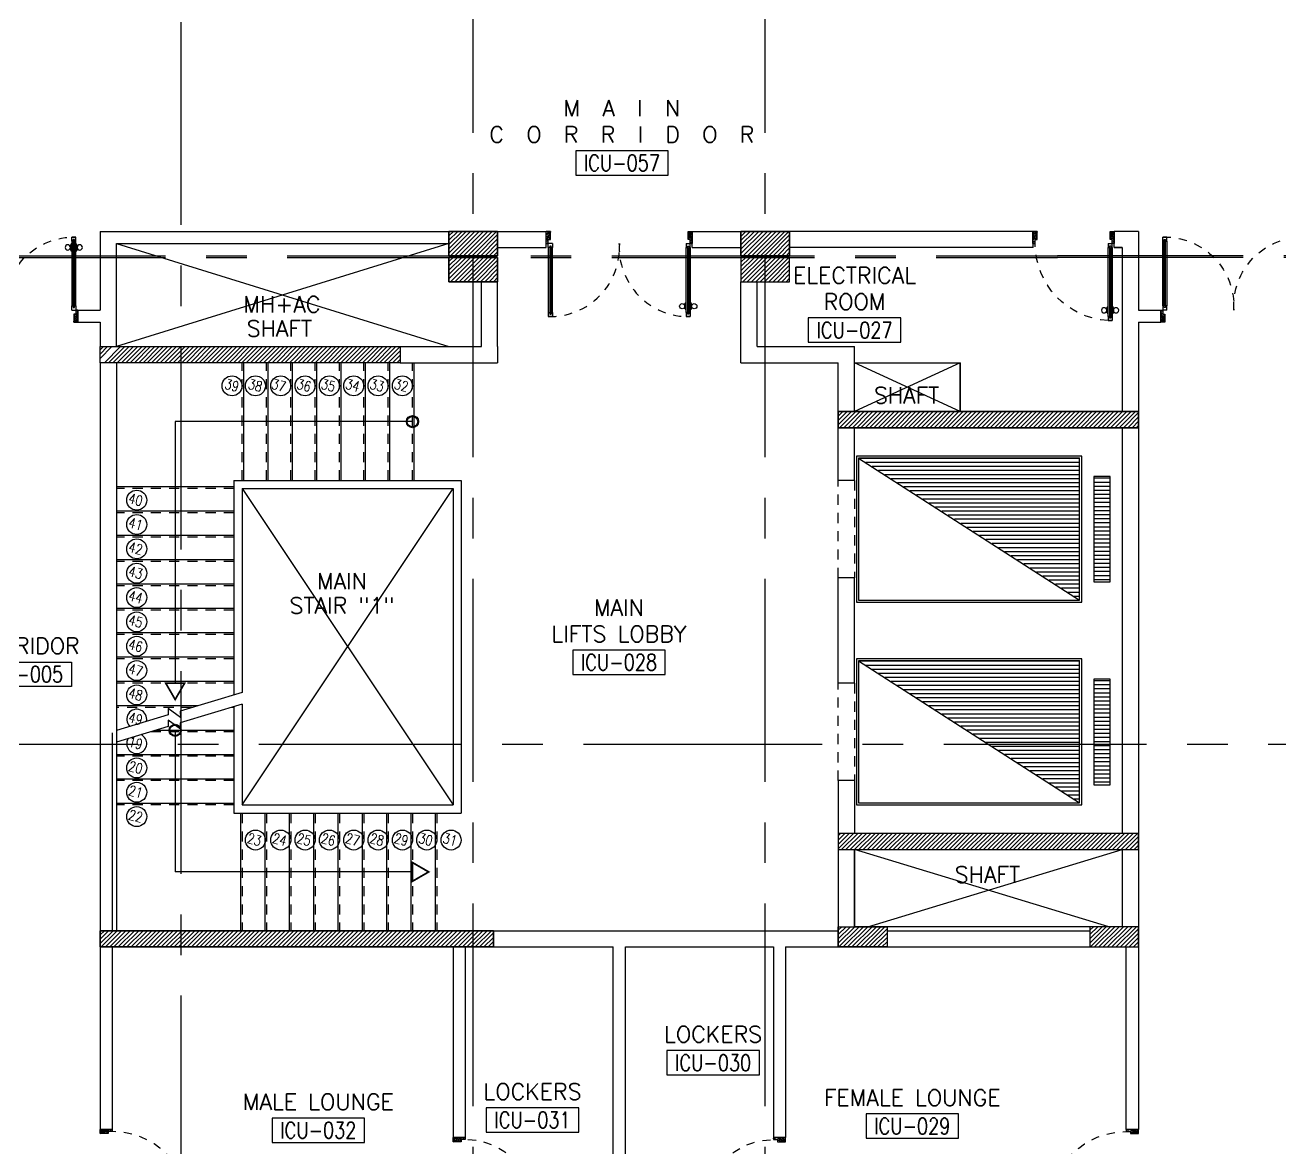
# Model space of a CAD drawing. Extents: x 276011.4 to 276105.3, y 57291.9 to 57371.4.
# Drawn here: x 276029.25 to 276044.72, y 57315.39 to 57329.23 of the extents above; entities that cross this region are included whole.
import ezdxf
from ezdxf.enums import TextEntityAlignment as Align

# ---------------------------------------------------------------- set-up
doc = ezdxf.new("R2010")
doc.units = 0
doc.header["$MEASUREMENT"] = 0
for name, pattern in [('CENTERX2', [4, 2.5, -0.5, 0.5, -0.5]), ('HIDDEN', [0.375, 0.25, -0.125]), ('HIDDEN2', [0.1875, 0.125, -0.0625])]:
    doc.linetypes.add(name, pattern=pattern)
doc.layers.get('0').update_dxf_attribs({"color": 11, "linetype": 'CONTINUOUS'})
for name, color, linetype in [('A_COUNTER', 11, 'CONTINUOUS'), ('AXES', 11, 'CENTERX2'), ('COL', 11, 'CONTINUOUS'), ('DOOR', 11, 'CONTINUOUS'), ('HAT', 11, 'CONTINUOUS'), ('HIDDEN', 11, 'HIDDEN2'), ('LIFTS', 11, 'CONTINUOUS'), ('RM-BOX', 11, 'CONTINUOUS'), ('RM-NAME', 11, 'CONTINUOUS'), ('RM-NO', 11, 'CONTINUOUS'), ('SHAFT', 11, 'CONTINUOUS'), ('STR', 11, 'CONTINUOUS'), ('WALL', 11, 'CONTINUOUS')]:
    doc.layers.add(name, color=color, linetype=linetype)
doc.styles.add('ROMANS', font='ROMANS.shx', dxfattribs={"width": 0.6})

# ---------------------------------------------------------------- blocks, each defined once
blk = doc.blocks.new('RM1')
at = {"layer": 'RM-BOX'}
blk.add_lwpolyline([(570, -200), (-570, -200), (-570, -500), (570, -500)], close=True, dxfattribs=at)
at = {"layer": 'RM-NAME', "style": 'ROMANS'}
for tag, p in [('ROOMNAME1', (0, 324)), ('ROOMNAME2', (0, 0))]:
    blk.add_attdef(tag, text='', height=200, dxfattribs=at).set_placement(p, align=Align.MIDDLE)
at = {"layer": 'RM-NO', "style": 'ROMANS', "width": 0.8}
blk.add_attdef('ROOMNO', text='', height=200, dxfattribs=at).set_placement((0, -350), align=Align.MIDDLE)
blk = doc.blocks.new('*X27')
at = {"color": 0}
for p, q in [((503899, 131750), (506612, 131750)), ((503977, 131700), (506612, 131700)), ((504055, 131650), (506612, 131650)), ((504132, 131600), (506612, 131600)), ((504210, 131550), (506612, 131550)), ((504288, 131500), (506612, 131500)), ((504366, 131450), (506612, 131450)), ((504444, 131400), (506612, 131400)), ((504522, 131350), (506612, 131350)), ((504600, 131300), (506612, 131300)), ((504677, 131250), (506612, 131250)), ((504755, 131200), (506612, 131200)), ((504833, 131150), (506612, 131150)), ((504911, 131100), (506612, 131100)), ((504989, 131050), (506612, 131050)), ((505067, 131000), (506612, 131000)), ((505145, 130950), (506612, 130950)), ((505222, 130900), (506612, 130900)), ((505300, 130850), (506612, 130850)), ((505378, 130800), (506612, 130800)), ((505456, 130750), (506612, 130750)), ((505534, 130700), (506612, 130700)), ((505612, 130650), (506612, 130650)), ((505690, 130600), (506612, 130600)), ((505767, 130550), (506612, 130550)), ((505845, 130500), (506612, 130500)), ((505923, 130450), (506612, 130450)), ((506001, 130400), (506612, 130400)), ((506079, 130350), (506612, 130350)), ((506157, 130300), (506612, 130300)), ((506235, 130250), (506612, 130250)), ((506312, 130200), (506612, 130200)), ((506390, 130150), (506612, 130150)), ((506468, 130100), (506612, 130100)), ((506546, 130050), (506612, 130050))]:
    blk.add_line(p, q, dxfattribs=at)
blk = doc.blocks.new('*X26')
at = {"color": 0}
for p, q in [((140176, 227700), (140376, 227700)), ((140176, 227650), (140376, 227650)), ((140176, 227600), (140376, 227600)), ((140176, 227550), (140376, 227550)), ((140176, 227500), (140376, 227500)), ((140176, 227450), (140376, 227450)), ((140176, 227400), (140376, 227400)), ((140176, 227350), (140376, 227350)), ((140176, 227300), (140376, 227300)), ((140176, 227250), (140376, 227250)), ((140176, 227200), (140376, 227200)), ((140176, 227150), (140376, 227150)), ((140176, 227100), (140376, 227100)), ((140176, 227050), (140376, 227050)), ((140176, 227000), (140376, 227000)), ((140176, 226950), (140376, 226950)), ((140176, 226900), (140376, 226900)), ((140176, 226850), (140376, 226850)), ((140176, 226800), (140376, 226800)), ((140176, 226750), (140376, 226750)), ((140176, 226700), (140376, 226700)), ((140176, 226650), (140376, 226650)), ((140176, 226600), (140376, 226600)), ((140176, 226550), (140376, 226550)), ((140176, 226500), (140376, 226500)), ((140176, 226450), (140376, 226450))]:
    blk.add_line(p, q, dxfattribs=at)
blk = doc.blocks.new('*X29')
at = {"color": 0}
for p, q in [((197839, 138813), (198025, 139000)), ((197839, 138866), (197972, 139000)), ((197839, 138919), (197919, 139000)), ((197839, 138972), (197866, 139000)), ((197879, 138800), (198079, 139000)), ((197932, 138800), (198132, 139000)), ((197985, 138800), (198185, 139000)), ((198038, 138800), (198238, 139000)), ((198091, 138800), (198291, 139000)), ((198144, 138800), (198344, 139000)), ((198197, 138800), (198397, 139000)), ((198250, 138800), (198450, 139000)), ((198303, 138800), (198503, 139000)), ((198356, 138800), (198556, 139000)), ((198409, 138800), (198609, 139000)), ((198462, 138800), (198662, 139000)), ((198515, 138800), (198715, 139000)), ((198568, 138800), (198768, 139000)), ((198621, 138800), (198821, 139000)), ((198674, 138800), (198874, 139000)), ((198727, 138800), (198927, 139000)), ((198780, 138800), (198980, 139000)), ((198833, 138800), (199033, 139000)), ((198886, 138800), (199086, 139000)), ((198939, 138800), (199139, 139000)), ((198992, 138800), (199192, 139000)), ((199045, 138800), (199245, 139000)), ((199098, 138800), (199298, 139000)), ((199151, 138800), (199351, 139000)), ((199204, 138800), (199404, 139000)), ((199257, 138800), (199457, 139000)), ((199310, 138800), (199510, 139000)), ((199363, 138800), (199563, 139000)), ((199416, 138800), (199616, 139000)), ((199469, 138800), (199669, 139000)), ((199523, 138800), (199723, 139000)), ((199576, 138800), (199776, 139000)), ((199629, 138800), (199829, 139000)), ((199682, 138800), (199882, 139000)), ((199735, 138800), (199935, 139000)), ((199788, 138800), (199988, 139000)), ((199841, 138800), (200041, 139000)), ((199894, 138800), (200094, 139000)), ((199947, 138800), (200147, 139000)), ((200000, 138800), (200200, 139000)), ((200053, 138800), (200253, 139000)), ((200106, 138800), (200306, 139000)), ((200159, 138800), (200359, 139000)), ((200212, 138800), (200412, 139000)), ((200265, 138800), (200465, 139000)), ((200318, 138800), (200518, 139000)), ((200371, 138800), (200571, 139000)), ((200424, 138800), (200624, 139000)), ((200477, 138800), (200677, 139000)), ((200530, 138800), (200730, 139000)), ((200583, 138800), (200783, 139000)), ((200636, 138800), (200836, 139000)), ((200689, 138800), (200889, 139000)), ((200742, 138800), (200942, 139000)), ((200795, 138800), (200995, 139000)), ((200848, 138800), (201048, 139000)), ((200901, 138800), (201101, 139000)), ((200954, 138800), (201154, 139000)), ((201007, 138800), (201207, 139000)), ((201060, 138800), (201260, 139000)), ((201114, 138800), (201314, 139000)), ((201167, 138800), (201367, 139000)), ((201220, 138800), (201420, 139000)), ((201273, 138800), (201473, 139000)), ((201326, 138800), (201526, 139000)), ((201379, 138800), (201539, 138960)), ((201432, 138800), (201539, 138907)), ((201485, 138800), (201539, 138854))]:
    blk.add_line(p, q, dxfattribs=at)
blk = doc.blocks.new('*X28')
at = {"color": 0}
for p, q in [((197839, 143639), (197999, 143800)), ((197839, 143692), (197946, 143800)), ((197839, 143745), (197893, 143800)), ((197853, 143600), (198053, 143800)), ((197906, 143600), (198106, 143800)), ((197959, 143600), (198159, 143800)), ((198012, 143600), (198212, 143800)), ((198065, 143600), (198265, 143800)), ((198118, 143600), (198318, 143800)), ((198171, 143600), (198371, 143800)), ((198224, 143600), (198424, 143800)), ((198277, 143600), (198477, 143800)), ((198330, 143600), (198530, 143800)), ((198383, 143600), (198583, 143800)), ((198436, 143600), (198636, 143800)), ((198489, 143600), (198689, 143800)), ((198542, 143600), (198742, 143800)), ((198595, 143600), (198795, 143800)), ((198648, 143600), (198848, 143800)), ((198701, 143600), (198901, 143800)), ((198754, 143600), (198954, 143800)), ((198807, 143600), (199007, 143800)), ((198860, 143600), (199060, 143800)), ((198913, 143600), (199113, 143800)), ((198966, 143600), (199166, 143800)), ((199019, 143600), (199219, 143800)), ((199072, 143600), (199272, 143800)), ((199125, 143600), (199325, 143800)), ((199178, 143600), (199378, 143800)), ((199231, 143600), (199431, 143800)), ((199284, 143600), (199484, 143800)), ((199337, 143600), (199537, 143800)), ((199390, 143600), (199590, 143800)), ((199443, 143600), (199643, 143800)), ((199497, 143600), (199697, 143800)), ((199550, 143600), (199750, 143800)), ((199603, 143600), (199803, 143800)), ((199656, 143600), (199856, 143800)), ((199709, 143600), (199909, 143800)), ((199762, 143600), (199962, 143800)), ((199815, 143600), (200015, 143800)), ((199868, 143600), (200068, 143800)), ((199921, 143600), (200121, 143800)), ((199974, 143600), (200174, 143800)), ((200027, 143600), (200227, 143800)), ((200080, 143600), (200280, 143800)), ((200133, 143600), (200333, 143800)), ((200186, 143600), (200386, 143800)), ((200239, 143600), (200439, 143800)), ((200292, 143600), (200492, 143800)), ((200345, 143600), (200545, 143800)), ((200398, 143600), (200598, 143800)), ((200451, 143600), (200651, 143800)), ((200504, 143600), (200704, 143800)), ((200557, 143600), (200757, 143800)), ((200610, 143600), (200810, 143800)), ((200663, 143600), (200863, 143800)), ((200716, 143600), (200916, 143800)), ((200769, 143600), (200969, 143800)), ((200822, 143600), (201022, 143800)), ((200875, 143600), (201075, 143800)), ((200928, 143600), (201128, 143800)), ((200981, 143600), (201181, 143800)), ((201034, 143600), (201234, 143800)), ((201088, 143600), (201288, 143800)), ((201141, 143600), (201341, 143800)), ((201194, 143600), (201394, 143800)), ((201247, 143600), (201447, 143800)), ((201300, 143600), (201500, 143800)), ((201353, 143600), (201539, 143786)), ((201406, 143600), (201539, 143733)), ((201459, 143600), (201539, 143680)), ((201512, 143600), (201539, 143627))]:
    blk.add_line(p, q, dxfattribs=at)
blk = doc.blocks.new('A$C272A55A0')
at = {"layer": 'DOOR', "color": 0, "linetype": 'ByBlock'}
for p, q in [((0, 900), (0, 1050)), ((50, 1050), (0, 1050)), ((25, 950), (50, 950)), ((25, 900), (25, 950)), ((50, 950), (50, 1050)), ((1750, 950), (1750, 1050)), ((1750, 1050), (1800, 1050)), ((1775, 950), (1750, 950)), ((1775, 900), (1775, 950)), ((1800, 1050), (1800, 900)), ((0, 900), (25, 900)), ((75, 900), (25, 900)), ((25, 850), (25, 900)), ((42, 850), (25, 850)), ((58, 870), (42, 870)), ((42, 870), (42, 850)), ((58, 850), (58, 870)), ((75, 850), (58, 850)), ((75, 900), (75, 850)), ((1725, 900), (1775, 900)), ((1725, 900), (1725, 850)), ((1725, 850), (1742, 850)), ((1742, 870), (1758, 870)), ((1742, 850), (1742, 870)), ((1758, 870), (1758, 850)), ((1758, 850), (1775, 850)), ((1800, 900), (1775, 900)), ((1775, 850), (1775, 900)), ((1718, 160), (1709, 160)), ((1709, 95), (1709, 160)), ((1725, 173), (1718, 173)), ((1718, 173), (1718, 83)), ((1718, 95), (1718, 160)), ((1775, 173), (1782, 173)), ((1782, 173), (1782, 83)), ((1782, 160), (1791, 160)), ((1782, 95), (1782, 160)), ((1791, 95), (1791, 160)), ((25, 50), (42, 50)), ((25, 50), (25, 0)), ((25, 0), (75, 0)), ((75, 0), (25, 0)), ((42, 50), (42, 30)), ((42, 30), (58, 30)), ((58, 50), (75, 50)), ((58, 50), (58, 30)), ((75, 50), (75, 0)), ((1718, 95), (1709, 95)), ((1725, 83), (1718, 83)), ((1742, 50), (1725, 50)), ((1725, 50), (1725, 0)), ((1775, 0), (1725, 0)), ((1725, 0), (1775, 0)), ((1742, 50), (1742, 30)), ((1758, 30), (1742, 30)), ((1775, 50), (1758, 50)), ((1758, 50), (1758, 30)), ((1775, 83), (1782, 83)), ((1775, 50), (1775, 0)), ((1782, 95), (1791, 95))]:
    blk.add_line(p, q, dxfattribs=at)
at = {"layer": 'DOOR', "color": 9, "linetype": 'ByBlock'}
for p, q in [((50, 1050), (0, 1010)), ((50, 1050), (0, 937)), ((50, 1050), (37, 950)), ((1750, 1050), (1800, 1010)), ((1750, 1050), (1800, 937)), ((1750, 1050), (1763, 950))]:
    blk.add_line(p, q, dxfattribs=at)
at = {"layer": 'DOOR', "linetype": 'ByBlock'}
for p, q in [((25, 850), (25, 50)), ((42, 850), (42, 50)), ((58, 850), (58, 50)), ((75, 50), (75, 850)), ((1725, 50), (1725, 850)), ((1742, 850), (1742, 50)), ((1758, 850), (1758, 50)), ((1775, 850), (1775, 50))]:
    blk.add_line(p, q, dxfattribs=at)
at = {"layer": 'DOOR', "color": 0, "linetype": 'ByBlock'}
for centre in [(1676, 128), (1824, 128)]:
    blk.add_circle(centre, 32.4, dxfattribs=at)
at = {"layer": 'DOOR', "color": 9, "linetype": 'ByBlock'}
for centre, radius, start, end in [((50, 1050), 54.4, 203.2074, 270), ((50, 1050), 74.4, 227.7764, 270), ((50, 1050), 94.4, 238.0182, 270), ((50, 1050), 114, 244.0838, 257.3774), ((50, 1050), 34.4, 180, 270), ((50, 1050), 14.4, 180, 270), ((1750, 1050), 14.4, 270, 0), ((1750, 1050), 34.4, 270, 0), ((1750, 1050), 54.4, 270, 336.7926), ((1750, 1050), 74.4, 270, 312.2236), ((1750, 1050), 94.4, 270, 301.9818), ((1750, 1050), 114, 282.6226, 295.9162), ((50, 1050), 134, 248.1598, 259.28), ((50, 1050), 154, 251.1053, 256.2858), ((1750, 1050), 134, 280.72, 291.8402), ((1750, 1050), 154, 283.7142, 288.8947)]:
    blk.add_arc(centre, radius, start, end, dxfattribs=at)
at = {"layer": 'DOOR', "linetype": 'HIDDEN', "ltscale": 0.5}
for centre, start, end in [((50, 851), 268.3174, 3.2965), ((1750, 851), 176.7035, 271.6826)]:
    blk.add_arc(centre, 851, start, end, dxfattribs=at)
at = {"layer": 'WALL', "linetype": 'ByBlock'}
blk.add_line((1800, 900), (1800, 1050), dxfattribs=at)
blk = doc.blocks.new('*X83')
at = {"color": 0}
for p, q in [((76229, 144854), (76375, 145000)), ((76229, 144907), (76322, 145000)), ((76229, 144960), (76269, 145000)), ((76281, 144800), (76481, 145000)), ((76334, 144800), (76534, 145000)), ((76387, 144800), (76587, 145000)), ((76440, 144800), (76640, 145000)), ((76493, 144800), (76693, 145000)), ((76546, 144800), (76746, 145000)), ((76599, 144800), (76799, 145000)), ((76652, 144800), (76852, 145000)), ((76705, 144800), (76905, 145000)), ((76758, 144800), (76958, 145000)), ((76811, 144800), (77011, 145000)), ((76864, 144800), (77064, 145000)), ((76917, 144800), (77117, 145000)), ((76971, 144800), (77171, 145000)), ((77024, 144800), (77224, 145000)), ((77077, 144800), (77277, 145000)), ((77130, 144800), (77330, 145000)), ((77183, 144800), (77383, 145000)), ((77236, 144800), (77436, 145000)), ((77289, 144800), (77489, 145000)), ((77342, 144800), (77542, 145000)), ((77395, 144800), (77595, 145000)), ((77448, 144800), (77648, 145000)), ((77501, 144800), (77701, 145000)), ((77554, 144800), (77754, 145000)), ((77607, 144800), (77807, 145000)), ((77660, 144800), (77860, 145000)), ((77713, 144800), (77913, 145000)), ((77766, 144800), (77966, 145000)), ((77819, 144800), (78019, 145000)), ((77872, 144800), (78072, 145000)), ((77925, 144800), (78125, 145000)), ((77978, 144800), (78178, 145000)), ((78031, 144800), (78231, 145000)), ((78084, 144800), (78284, 145000)), ((78137, 144800), (78337, 145000)), ((78190, 144800), (78390, 145000)), ((78243, 144800), (78443, 145000)), ((78296, 144800), (78496, 145000)), ((78349, 144800), (78549, 145000)), ((78402, 144800), (78602, 145000)), ((78455, 144800), (78655, 145000)), ((78508, 144800), (78708, 145000)), ((78562, 144800), (78762, 145000)), ((78615, 144800), (78815, 145000)), ((78668, 144800), (78868, 145000)), ((78721, 144800), (78921, 145000)), ((78774, 144800), (78974, 145000)), ((78827, 144800), (79027, 145000)), ((78880, 144800), (79080, 145000)), ((78933, 144800), (79133, 145000)), ((78986, 144800), (79186, 145000)), ((79039, 144800), (79239, 145000)), ((79092, 144800), (79292, 145000)), ((79145, 144800), (79345, 145000)), ((79198, 144800), (79398, 145000)), ((79251, 144800), (79451, 145000)), ((79304, 144800), (79504, 145000)), ((79357, 144800), (79557, 145000)), ((79410, 144800), (79610, 145000)), ((79463, 144800), (79663, 145000)), ((79516, 144800), (79716, 145000)), ((79569, 144800), (79769, 145000)), ((79622, 144800), (79822, 145000)), ((79675, 144800), (79875, 145000)), ((79728, 144800), (79928, 145000)), ((79781, 144800), (79929, 144948)), ((79834, 144800), (79929, 144895)), ((79887, 144800), (79929, 144842))]:
    blk.add_line(p, q, dxfattribs=at)
blk = doc.blocks.new('*X82')
at = {"color": 0}
for p, q in [((76229, 137641), (76388, 137800)), ((76229, 137694), (76334, 137800)), ((76229, 137748), (76281, 137800)), ((76241, 137600), (76441, 137800)), ((76294, 137600), (76494, 137800)), ((76347, 137600), (76547, 137800)), ((76400, 137600), (76600, 137800)), ((76453, 137600), (76653, 137800)), ((76506, 137600), (76706, 137800)), ((76559, 137600), (76759, 137800)), ((76612, 137600), (76812, 137800)), ((76665, 137600), (76865, 137800)), ((76718, 137600), (76918, 137800)), ((76771, 137600), (76971, 137800)), ((76824, 137600), (77024, 137800)), ((76877, 137600), (77077, 137800)), ((76930, 137600), (77130, 137800)), ((76983, 137600), (77183, 137800)), ((77036, 137600), (77236, 137800)), ((77089, 137600), (77289, 137800)), ((77142, 137600), (77342, 137800)), ((77195, 137600), (77395, 137800)), ((77248, 137600), (77448, 137800)), ((77301, 137600), (77501, 137800)), ((77354, 137600), (77554, 137800)), ((77407, 137600), (77607, 137800)), ((77460, 137600), (77660, 137800)), ((77513, 137600), (77713, 137800)), ((77566, 137600), (77766, 137800)), ((77619, 137600), (77819, 137800)), ((77672, 137600), (77872, 137800)), ((77725, 137600), (77925, 137800)), ((77779, 137600), (77979, 137800)), ((77832, 137600), (78032, 137800)), ((77885, 137600), (78085, 137800)), ((77938, 137600), (78138, 137800)), ((77991, 137600), (78191, 137800)), ((78044, 137600), (78244, 137800)), ((78097, 137600), (78297, 137800)), ((78150, 137600), (78350, 137800)), ((78203, 137600), (78403, 137800)), ((78256, 137600), (78456, 137800)), ((78309, 137600), (78509, 137800)), ((78362, 137600), (78562, 137800)), ((78415, 137600), (78615, 137800)), ((78468, 137600), (78668, 137800)), ((78521, 137600), (78721, 137800)), ((78574, 137600), (78774, 137800)), ((78627, 137600), (78827, 137800)), ((78680, 137600), (78880, 137800)), ((78733, 137600), (78933, 137800)), ((78786, 137600), (78986, 137800)), ((78839, 137600), (79039, 137800)), ((78892, 137600), (79092, 137800)), ((78945, 137600), (79145, 137800)), ((78998, 137600), (79198, 137800)), ((79051, 137600), (79251, 137800)), ((79104, 137600), (79304, 137800)), ((79157, 137600), (79357, 137800)), ((79210, 137600), (79410, 137800)), ((79263, 137600), (79463, 137800)), ((79316, 137600), (79516, 137800)), ((79369, 137600), (79569, 137800)), ((79423, 137600), (79623, 137800)), ((79476, 137600), (79676, 137800)), ((79529, 137600), (79729, 137800)), ((79582, 137600), (79782, 137800)), ((79635, 137600), (79835, 137800)), ((79688, 137600), (79888, 137800)), ((79741, 137600), (79941, 137800)), ((79794, 137600), (79994, 137800)), ((79847, 137600), (80047, 137800)), ((79900, 137600), (80100, 137800)), ((79953, 137600), (80153, 137800)), ((80006, 137600), (80206, 137800)), ((80059, 137600), (80259, 137800)), ((80112, 137600), (80312, 137800)), ((80165, 137600), (80365, 137800)), ((80218, 137600), (80418, 137800)), ((80271, 137600), (80471, 137800)), ((80324, 137600), (80524, 137800)), ((80377, 137600), (80577, 137800)), ((80430, 137600), (80630, 137800)), ((80483, 137600), (80683, 137800)), ((80536, 137600), (80736, 137800)), ((80589, 137600), (80789, 137800)), ((80642, 137600), (80842, 137800)), ((80695, 137600), (80895, 137800)), ((80748, 137600), (80948, 137800)), ((80801, 137600), (81001, 137800)), ((80854, 137600), (81054, 137800)), ((80907, 137600), (81079, 137772)), ((80960, 137600), (81079, 137718)), ((81014, 137600), (81079, 137665)), ((81067, 137600), (81079, 137612))]:
    blk.add_line(p, q, dxfattribs=at)
blk = doc.blocks.new('C5')
at = {"layer": 'HAT', "linetype": 'ByBlock'}
h = blk.add_hatch(dxfattribs=at)
h.set_pattern_fill('ANSI31', color=256, scale=300, style=0)
h.set_pattern_definition([(45, (-223356.182, -51411.005), (-26.516504, 26.516504), [])])
h.paths.add_polyline_path([(300, 300), (0, 300), (0, 0), (300, 0)])
h.paths.add_polyline_path([(600, 300), (300, 300), (300, 0), (600, 0)])
at = {"layer": 'COL'}
blk.add_lwpolyline([(600, 300), (0, 300), (0, 0), (600, 0)], close=True, dxfattribs=at)
blk = doc.blocks.new('DOOR90')
at = {"layer": 'DOOR', "color": 0, "linetype": 'ByBlock'}
for p, q in [((-150, 0), (-150, -25)), ((-150, 0), (0, 0)), ((0, -50), (0, 0)), ((-1000, -25), (-1000, -75)), ((-1000, -75), (-1000, -25)), ((-950, -25), (-1000, -25)), ((-950, -75), (-1000, -75)), ((-970, -42), (-970, -58)), ((-950, -42), (-970, -42)), ((-950, -58), (-970, -58)), ((-950, -25), (-950, -42)), ((-950, -58), (-950, -75)), ((-918, -25), (-918, -18)), ((-828, -18), (-918, -18)), ((-918, -75), (-918, -82)), ((-828, -82), (-918, -82)), ((-905, -18), (-905, -9)), ((-905, -9), (-840, -9)), ((-905, -18), (-840, -18)), ((-905, -82), (-905, -91)), ((-905, -82), (-840, -82)), ((-905, -91), (-840, -91)), ((-840, -18), (-840, -9)), ((-840, -82), (-840, -91)), ((-828, -25), (-828, -18)), ((-828, -75), (-828, -82)), ((-200, -42), (-200, -25)), ((-200, -25), (-150, -25)), ((-180, -42), (-200, -42)), ((-200, -75), (-200, -58)), ((-200, -58), (-180, -58)), ((-150, -75), (-200, -75)), ((-180, -58), (-180, -42)), ((-150, -75), (-150, -25)), ((-150, -25), (-100, -25)), ((-100, -25), (-100, -50)), ((-100, -50), (0, -50)), ((-150, -900), (-150, -875)), ((-150, -875), (-100, -875)), ((0, -900), (-150, -900)), ((-150, -900), (0, -900)), ((-100, -850), (0, -850)), ((-100, -875), (-100, -850)), ((0, -850), (0, -900))]:
    blk.add_line(p, q, dxfattribs=at)
at = {"layer": 'DOOR', "color": 9, "linetype": 'ByBlock'}
for p, q in [((0, -50), (-114, 0)), ((0, -50), (-40, 0)), ((0, -50), (-100, -37)), ((0, -850), (-114, -900)), ((0, -850), (-100, -863)), ((0, -850), (-40, -900))]:
    blk.add_line(p, q, dxfattribs=at)
at = {"layer": 'DOOR', "linetype": 'ByBlock'}
for p, q in [((-200, -25), (-950, -25)), ((-200, -42), (-950, -42)), ((-200, -58), (-950, -58)), ((-950, -75), (-200, -75))]:
    blk.add_line(p, q, dxfattribs=at)
at = {"layer": 'DOOR', "color": 0, "linetype": 'ByBlock'}
for centre in [(-873, 24), (-873, -124)]:
    blk.add_circle(centre, 32.4, dxfattribs=at)
at = {"layer": 'DOOR', "color": 9, "linetype": 'ByBlock'}
for centre, radius, start, end in [((0, -50), 154, 161.1053, 166.2858), ((0, -50), 134, 158.1598, 169.28), ((0, -50), 94.4, 148.0182, 180), ((0, -50), 74.4, 137.7764, 180), ((0, -50), 114, 154.0838, 167.3774), ((0, -50), 54.4, 113.2074, 180), ((0, -50), 34.4, 90, 180), ((0, -50), 14.4, 90, 180), ((0, -850), 154, 193.7142, 198.8947), ((0, -850), 134, 190.72, 201.8402), ((0, -850), 94.4, 180, 211.9818), ((0, -850), 74.4, 180, 222.2236), ((0, -850), 54.4, 180, 246.7926), ((0, -850), 34.4, 180, 270), ((0, -850), 14.4, 180, 270)]:
    blk.add_arc(centre, radius, start, end, dxfattribs=at)
at = {"layer": 'DOOR', "linetype": 'HIDDEN', "ltscale": 0.5}
blk.add_arc((-150, -25), 850, 180, 270, dxfattribs=at)
blk = doc.blocks.new('DOOR-10')
at = {"layer": 'DOOR', "color": 0, "linetype": 'ByBlock'}
for p, q in [((-26, 1100), (-76, 1100)), ((-76, 1100), (-26, 1100)), ((-76, 1050), (-76, 1100)), ((-26, 1050), (-26, 1100)), ((-83, 1005), (-92, 1005)), ((-92, 1005), (-92, 940)), ((-83, 940), (-92, 940)), ((-76, 1018), (-83, 1018)), ((-83, 928), (-83, 1018)), ((-83, 1005), (-83, 940)), ((-59, 1050), (-76, 1050)), ((-43, 1070), (-59, 1070)), ((-59, 1050), (-59, 1070)), ((-43, 1050), (-43, 1070)), ((-26, 1050), (-43, 1050)), ((-26, 1018), (-18, 1018)), ((-18, 928), (-18, 1018)), ((-18, 1005), (-9, 1005)), ((-18, 1005), (-18, 940)), ((-18, 940), (-9, 940)), ((-9, 1005), (-9, 940)), ((-76, 928), (-83, 928)), ((-26, 928), (-18, 928)), ((-76, 200), (-59, 200)), ((-76, 150), (-76, 200)), ((-59, 200), (-59, 180)), ((-59, 180), (-43, 180)), ((-43, 200), (-26, 200)), ((-43, 180), (-43, 200)), ((-26, 200), (-26, 150)), ((-1001, 0), (-1001, 150)), ((-1001, 150), (-976, 150)), ((-1001, 150), (-1001, 0)), ((-951, 0), (-1001, 0)), ((-976, 150), (-976, 100)), ((-976, 100), (-951, 100)), ((-951, 100), (-951, 0)), ((-76, 150), (-26, 150)), ((-51, 100), (-51, 0)), ((-26, 100), (-51, 100)), ((-51, 0), (-1, 0)), ((-1, 150), (-26, 150)), ((-26, 150), (-26, 100))]:
    blk.add_line(p, q, dxfattribs=at)
at = {"layer": 'DOOR', "linetype": 'ByBlock'}
for p, q in [((-76, 1050), (-76, 200)), ((-59, 200), (-59, 1050)), ((-43, 200), (-43, 1050)), ((-26, 200), (-26, 1050))]:
    blk.add_line(p, q, dxfattribs=at)
at = {"layer": 'DOOR', "color": 9, "linetype": 'ByBlock'}
for p, q in [((-951, 0), (-1001, 114)), ((-951, 0), (-1001, 40)), ((-951, 0), (-964, 100)), ((-51, 0), (-1, 114)), ((-51, 0), (-37, 100)), ((-51, 0), (-1, 40)), ((-1, 0), (-1, 150))]:
    blk.add_line(p, q, dxfattribs=at)
at = {"layer": 'DOOR', "color": 0, "linetype": 'ByBlock'}
for centre in [(-124, 973), (23, 973)]:
    blk.add_circle(centre, 32.4, dxfattribs=at)
at = {"layer": 'DOOR', "linetype": 'HIDDEN', "ltscale": 0.5}
blk.add_arc((-23, 149), 952, 93.1482, 179.9482, dxfattribs=at)
at = {"layer": 'DOOR', "color": 9, "linetype": 'ByBlock'}
for centre, radius, start, end in [((-951, 0), 154, 103.7142, 108.8947), ((-951, 0), 134, 100.72, 111.8402), ((-951, 0), 94.4, 90, 121.9818), ((-951, 0), 74.4, 90, 132.2236), ((-951, 0), 54.4, 90, 156.7926), ((-951, 0), 34.4, 90, 180), ((-951, 0), 14.4, 90, 180), ((-51, 0), 94.4, 58.0182, 90), ((-51, 0), 74.4, 47.7764, 90), ((-51, 0), 54.4, 23.2074, 90), ((-51, 0), 34.4, 0, 90), ((-51, 0), 14.4, 0, 90), ((-51, 0), 134, 68.1598, 79.28), ((-51, 0), 114, 64.0838, 77.3774), ((-51, 0), 154, 71.1053, 76.2858)]:
    blk.add_arc(centre, radius, start, end, dxfattribs=at)

msp = doc.modelspace()

# ---------------------------------------------------------------- hatches: boundary and pattern name
at = {"layer": 'HAT'}
h = msp.add_hatch(dxfattribs=at)
h.set_pattern_fill('ANSI31', color=256, scale=0.3, style=0)
h.set_pattern_definition([(45, (275761.879317, 57274.97192), (-0.0265165043, 0.0265165043), [])])
h.paths.add_polyline_path([(276039.8755, 57317.8629), (276039.8755, 57318.1129), (276039.2755, 57318.1129), (276039.2755, 57317.8629)])
h = msp.add_hatch(dxfattribs=at)
h.set_pattern_fill('ANSI31', color=256, scale=0.3, style=0)
h.set_pattern_definition([(45, (275764.979315, 57274.97192), (-0.0265165043, 0.0265165043), [])])
h.paths.add_polyline_path([(276042.9755, 57318.1129), (276042.3755, 57318.1129), (276042.3755, 57317.8629), (276042.9755, 57317.8629)])

# ---------------------------------------------------------------- linework, layer by layer
at = {"layer": 'A_COUNTER'}
msp.add_line((276038.6255, 57315.5129), (276038.4755, 57315.5129), dxfattribs=at)
at = {"layer": 'AXES'}
for p, q in [((276034.7755, 57291.8986), (276034.7755, 57370.7113)), ((276034.7755, 57291.8986), (276034.7755, 57370.7113)), ((276038.3755, 57291.8986), (276038.3755, 57370.7113)), ((276038.3755, 57291.8986), (276038.3755, 57370.7113)), ((276031.1755, 57298.7629), (276031.1755, 57357.5829)), ((276012.4831, 57326.3829), (276041.9755, 57326.3829)), ((276104.2655, 57326.3829), (276041.9755, 57326.3829)), ((276012.4831, 57326.3629), (276041.9755, 57326.3629)), ((276104.2655, 57326.3629), (276041.9755, 57326.3629)), ((276012.1331, 57320.3629), (276036.5755, 57320.3629)), ((276036.5755, 57320.3629), (276052.7755, 57320.3629))]:
    msp.add_line(p, q, dxfattribs=at)
at = {"layer": 'COL'}
for points in [[(276030.1755, 57325.0629), (276030.1755, 57325.2629), (276033.8755, 57325.2629), (276033.8755, 57325.0629)], [(276039.2755, 57324.4629), (276039.2755, 57324.2629), (276042.9755, 57324.2629), (276042.9755, 57324.4629)], [(276039.2755, 57319.2629), (276039.2755, 57319.0629), (276042.9755, 57319.0629), (276042.9755, 57319.2629)], [(276035.0255, 57318.0629), (276030.1755, 57318.0629), (276030.1755, 57317.8629), (276035.0255, 57317.8629)]]:
    msp.add_lwpolyline(points, close=True, dxfattribs=at)
at = {"layer": 'COL', "color": 2}
for points in [[(276039.2755, 57318.1129), (276039.8755, 57318.1129), (276039.8755, 57317.8629), (276039.2755, 57317.8629)], [(276042.9755, 57318.1129), (276042.3755, 57318.1129), (276042.3755, 57317.8629), (276042.9755, 57317.8629)]]:
    msp.add_lwpolyline(points, close=True, dxfattribs=at)
at = {"layer": 'HIDDEN'}
for p, q in [((276039.2755, 57322.4129), (276039.2755, 57323.6129)), ((276039.4755, 57323.6129), (276039.4755, 57322.4129)), ((276039.2755, 57319.9129), (276039.2755, 57321.1129)), ((276039.4755, 57321.1129), (276039.4755, 57319.9129))]:
    msp.add_line(p, q, dxfattribs=at)
at = {"layer": 'LIFTS'}
for p, q in [((276039.5255, 57323.8879), (276042.2505, 57322.1379)), ((276039.5255, 57321.3879), (276042.2505, 57319.6379))]:
    msp.add_line(p, q, dxfattribs=at)
for points in [[(276039.5005, 57322.1129), (276042.2755, 57322.1129), (276042.2755, 57323.9129), (276039.5005, 57323.9129)], [(276039.5255, 57322.1379), (276042.2505, 57322.1379), (276042.2505, 57323.8879), (276039.5255, 57323.8879)], [(276042.4255, 57322.3629), (276042.6255, 57322.3629), (276042.6255, 57323.6629), (276042.4255, 57323.6629)], [(276039.5005, 57321.4129), (276039.5005, 57319.6129), (276042.2755, 57319.6129), (276042.2755, 57321.4129)], [(276039.5255, 57321.3879), (276039.5255, 57319.6379), (276042.2505, 57319.6379), (276042.2505, 57321.3879)], [(276042.4255, 57319.8629), (276042.6255, 57319.8629), (276042.6255, 57321.1629), (276042.4255, 57321.1629)]]:
    msp.add_lwpolyline(points, close=True, dxfattribs=at)
at = {"layer": 'SHAFT'}
for p, q in [((276034.4755, 57326.5329), (276030.3755, 57325.2629)), ((276030.3755, 57326.5329), (276034.4755, 57325.2629)), ((276040.7755, 57324.4629), (276039.4755, 57325.0629)), ((276040.7755, 57325.0629), (276039.4755, 57324.4629)), ((276039.7005, 57325.0629), (276040.7755, 57325.0629)), ((276040.7755, 57324.4629), (276040.7755, 57325.0629)), ((276031.9255, 57323.5129), (276034.5255, 57319.6129)), ((276031.9255, 57319.6129), (276034.5255, 57323.5129)), ((276042.6105, 57318.1129), (276039.4755, 57319.0629)), ((276039.6405, 57318.1129), (276042.7755, 57319.0629))]:
    msp.add_line(p, q, dxfattribs=at)
at = {"layer": 'STR', "linetype": 'HIDDEN2'}
for p, q in [((276031.9255, 57323.6129), (276031.9255, 57325.0629)), ((276032.2255, 57323.6129), (276032.2255, 57325.0629)), ((276032.5255, 57323.6129), (276032.5255, 57325.0629)), ((276032.8255, 57323.6129), (276032.8255, 57325.0629)), ((276033.1255, 57323.6129), (276033.1255, 57325.0629)), ((276033.4255, 57323.6129), (276033.4255, 57325.0629)), ((276033.7255, 57323.6129), (276033.7255, 57325.0629)), ((276034.0255, 57323.6129), (276034.0255, 57325.0629)), ((276031.8255, 57323.5129), (276030.3755, 57323.5129)), ((276031.8255, 57323.2129), (276030.3755, 57323.2129)), ((276031.8255, 57322.9129), (276030.3755, 57322.9129)), ((276031.8255, 57322.6129), (276030.3755, 57322.6129)), ((276031.8255, 57322.3129), (276030.3755, 57322.3129)), ((276031.8255, 57322.0129), (276030.3755, 57322.0129)), ((276031.8255, 57321.7129), (276030.3755, 57321.7129)), ((276031.8255, 57321.4129), (276030.3755, 57321.4129)), ((276031.8255, 57321.1129), (276030.3755, 57321.1129)), ((276031.3076, 57320.8129), (276030.3755, 57320.8129)), ((276031.8255, 57320.8129), (276031.7901, 57320.8129)), ((276031.8255, 57320.5129), (276030.7914, 57320.5129)), ((276031.8255, 57320.2129), (276030.3755, 57320.2129)), ((276031.8255, 57319.9129), (276030.3755, 57319.9129)), ((276031.8255, 57319.6129), (276030.3755, 57319.6129)), ((276031.9255, 57319.5129), (276031.9255, 57318.0629)), ((276032.2255, 57319.5129), (276032.2255, 57318.0629)), ((276032.5255, 57319.5129), (276032.5255, 57318.0629)), ((276032.8255, 57319.5129), (276032.8255, 57318.0629)), ((276033.1255, 57319.5129), (276033.1255, 57318.0629)), ((276033.4255, 57319.5129), (276033.4255, 57318.0629)), ((276033.7255, 57319.5129), (276033.7255, 57318.0629)), ((276034.0255, 57319.5129), (276034.0255, 57318.0629)), ((276034.3255, 57319.5129), (276034.3255, 57318.0629))]:
    msp.add_line(p, q, dxfattribs=at)
at = {"layer": 'STR'}
for p, q in [((276031.9455, 57323.6129), (276031.9455, 57325.0629)), ((276032.2455, 57323.6129), (276032.2455, 57325.0629)), ((276032.5455, 57323.6129), (276032.5455, 57325.0629)), ((276032.8455, 57323.6129), (276032.8455, 57325.0629)), ((276033.1455, 57323.6129), (276033.1455, 57325.0629)), ((276033.4455, 57323.6129), (276033.4455, 57325.0629)), ((276033.7455, 57323.6129), (276033.7455, 57325.0629)), ((276034.0455, 57323.6129), (276034.0455, 57325.0629)), ((276034.0255, 57324.3379), (276031.1005, 57324.3379)), ((276031.1005, 57324.3379), (276031.1005, 57321.1129)), ((276031.8255, 57323.6129), (276031.8255, 57320.9685)), ((276031.8255, 57323.6129), (276034.6255, 57323.6129)), ((276034.6255, 57323.6129), (276034.6255, 57319.5129)), ((276031.8255, 57323.5329), (276030.3755, 57323.5329)), ((276031.8255, 57323.5329), (276030.3755, 57323.5329)), ((276031.9255, 57323.5129), (276031.9255, 57320.9986)), ((276031.9255, 57323.5129), (276034.5255, 57323.5129)), ((276034.5255, 57323.5129), (276034.5255, 57319.6129)), ((276031.8255, 57323.2329), (276030.3755, 57323.2329)), ((276031.8255, 57322.9329), (276030.3755, 57322.9329)), ((276031.8255, 57322.6329), (276030.3755, 57322.6329)), ((276031.8255, 57322.3329), (276030.3755, 57322.3329)), ((276031.8255, 57322.0329), (276030.3755, 57322.0329)), ((276031.8255, 57321.7329), (276030.3755, 57321.7329)), ((276031.8255, 57321.4329), (276030.3755, 57321.4329)), ((276031.8255, 57321.1329), (276030.3755, 57321.1329)), ((276031.3741, 57320.8329), (276030.3755, 57320.8329)), ((276031.8255, 57320.8236), (276031.8255, 57319.5129)), ((276031.9255, 57320.8536), (276031.9255, 57319.6129)), ((276031.8255, 57320.5329), (276030.858, 57320.5329)), ((276031.1005, 57320.5329), (276031.1005, 57318.7879)), ((276031.8255, 57320.2329), (276030.3755, 57320.2329)), ((276031.8255, 57319.9329), (276030.3755, 57319.9329)), ((276031.8255, 57319.6329), (276030.3755, 57319.6329)), ((276031.9255, 57319.6129), (276034.5255, 57319.6129)), ((276031.8255, 57319.5129), (276034.6255, 57319.5129)), ((276031.9055, 57319.5129), (276031.9055, 57318.0629)), ((276032.2055, 57319.5129), (276032.2055, 57318.0629)), ((276032.5055, 57319.5129), (276032.5055, 57318.0629)), ((276032.8055, 57319.5129), (276032.8055, 57318.0629)), ((276033.1055, 57319.5129), (276033.1055, 57318.0629)), ((276033.4055, 57319.5129), (276033.4055, 57318.0629)), ((276033.7055, 57319.5129), (276033.7055, 57318.0629)), ((276034.0055, 57319.5129), (276034.0055, 57318.0629)), ((276034.3055, 57319.5129), (276034.3055, 57318.0629)), ((276034.0255, 57318.7879), (276031.1005, 57318.7879))]:
    msp.add_line(p, q, dxfattribs=at)
at = {"layer": 'STR', "const_width": 0.0215}
for points in [[(276031.216, 57321.1129), (276030.985, 57321.1129), (276031.1005, 57320.9129)], [(276034.0255, 57318.9034), (276034.0255, 57318.6725), (276034.2255, 57318.7879)]]:
    msp.add_lwpolyline(points, close=True, dxfattribs=at)
at = {"layer": 'STR'}
for points in [[(276031.9255, 57320.9986), (276031.1617, 57320.7691), (276031.1669, 57320.6926), (276031.0132, 57320.8023), (276031.0132, 57320.7245), (276030.3755, 57320.5329)], [(276031.9255, 57320.8536), (276031.1617, 57320.6242), (276031.1669, 57320.5477), (276031.0132, 57320.6573), (276031.0132, 57320.5796), (276030.3755, 57320.388)]]:
    msp.add_lwpolyline(points, dxfattribs=at)
at = {"layer": 'STR', "color": 11}
for centre in [(276031.8016, 57324.779), (276032.0899, 57324.779), (276032.4016, 57324.779), (276032.7016, 57324.779), (276033.0016, 57324.779), (276033.3016, 57324.779), (276033.6016, 57324.779), (276033.9016, 57324.779), (276030.6265, 57323.3696), (276030.6265, 57323.0696), (276030.6265, 57322.7696), (276030.6265, 57322.4696), (276030.6265, 57322.1696), (276030.6265, 57321.8696), (276030.6265, 57321.5696), (276030.6265, 57321.2696), (276030.6265, 57320.9696), (276030.6265, 57320.0696), (276030.6265, 57319.7696), (276030.6265, 57319.4696), (276032.0899, 57319.181), (276032.4016, 57319.181), (276032.7016, 57319.181), (276033.0016, 57319.181), (276033.3016, 57319.181), (276033.6016, 57319.181), (276033.9016, 57319.181), (276034.2016, 57319.181), (276034.5016, 57319.181)]:
    msp.add_circle(centre, 0.1232, dxfattribs=at)
at = {"layer": 'STR'}
for centre, radius in [((276034.0255, 57324.3379), 0.075), ((276034.0255, 57324.3379), 0.065), ((276031.1005, 57320.5329), 0.075), ((276031.1005, 57320.5329), 0.065)]:
    msp.add_circle(centre, radius, dxfattribs=at)
at = {"layer": 'STR', "color": 11}
for centre, start, end in [((276030.6265, 57320.6696), 348.27953, 225.16221), ((276030.6265, 57320.3696), 149.93422, 63.50752)]:
    msp.add_arc(centre, 0.1232, start, end, dxfattribs=at)
at = {"layer": 'WALL'}
for p, q in [((276030.1755, 57326.6829), (276030.1755, 57325.7129)), ((276030.1755, 57326.6829), (276034.4755, 57326.6829)), ((276035.0755, 57326.6829), (276035.6755, 57326.6829)), ((276035.6755, 57326.4829), (276035.6755, 57326.6829)), ((276037.4755, 57326.6829), (276038.0755, 57326.6829)), ((276037.4755, 57326.4829), (276037.4755, 57326.6829)), ((276041.6755, 57326.6829), (276038.6755, 57326.6829)), ((276041.6755, 57326.4829), (276041.6755, 57326.6829)), ((276042.9755, 57326.6829), (276042.6755, 57326.6829)), ((276042.6755, 57326.4829), (276042.6755, 57326.6829)), ((276042.6755, 57326.4829), (276042.6755, 57326.6829)), ((276042.9755, 57326.6829), (276042.9755, 57325.7129)), ((276030.3755, 57325.2629), (276030.3755, 57326.5329)), ((276030.3755, 57326.5329), (276034.4755, 57326.5329)), ((276035.0755, 57326.4829), (276035.6755, 57326.4829)), ((276037.4755, 57326.4829), (276038.0755, 57326.4829)), ((276041.6755, 57326.4829), (276038.6755, 57326.4829)), ((276042.7755, 57326.4829), (276042.6755, 57326.4829)), ((276042.6755, 57326.4829), (276042.7755, 57326.4829)), ((276042.7755, 57326.4829), (276042.7755, 57324.4629)), ((276034.8755, 57325.2629), (276034.8755, 57326.0629)), ((276035.0755, 57325.2629), (276035.0755, 57326.0629)), ((276038.0755, 57325.0629), (276038.0755, 57326.0629)), ((276038.2755, 57325.2629), (276038.2755, 57326.0629)), ((276029.9005, 57325.7129), (276030.1755, 57325.7129)), ((276042.9755, 57325.7129), (276043.2505, 57325.7129)), ((276029.9005, 57325.5629), (276030.1755, 57325.5629)), ((276030.1755, 57325.5629), (276030.1755, 57325.2629)), ((276042.9755, 57325.5629), (276043.2505, 57325.5629)), ((276042.9755, 57325.5629), (276042.9755, 57324.4629)), ((276033.8755, 57325.2629), (276034.8755, 57325.2629)), ((276035.0755, 57325.2629), (276035.0755, 57325.0629)), ((276038.0755, 57325.0629), (276038.0755, 57325.2629)), ((276038.0755, 57325.0629), (276038.0755, 57325.2629)), ((276038.0755, 57325.0629), (276038.0755, 57325.2629)), ((276038.2755, 57325.2629), (276039.4755, 57325.2629)), ((276039.4755, 57324.4629), (276039.4755, 57325.2629)), ((276030.1755, 57325.0629), (276030.1755, 57319.7029)), ((276030.3755, 57325.0629), (276030.3755, 57318.0629)), ((276033.8755, 57325.0629), (276035.0755, 57325.0629)), ((276038.0755, 57325.0629), (276039.2755, 57325.0629)), ((276039.2755, 57324.4629), (276039.2755, 57325.0629)), ((276039.4755, 57325.0629), (276039.7005, 57325.0629)), ((276039.2755, 57323.6129), (276039.2755, 57324.2629)), ((276039.4755, 57323.6129), (276039.4755, 57324.2629)), ((276042.7755, 57324.2629), (276042.7755, 57319.2629)), ((276042.9755, 57324.2629), (276042.9755, 57319.9279)), ((276039.4755, 57323.6129), (276039.2755, 57323.6129)), ((276039.2755, 57321.1129), (276039.2755, 57322.4129)), ((276039.4755, 57322.4129), (276039.2755, 57322.4129)), ((276039.4755, 57321.1129), (276039.4755, 57322.4129)), ((276039.4755, 57321.1129), (276039.2755, 57321.1129)), ((276030.1755, 57320.5029), (276030.1755, 57315.6129)), ((276030.3255, 57320.5029), (276030.3255, 57318.0629)), ((276042.9755, 57320.5029), (276042.9755, 57315.6129)), ((276039.2755, 57319.9129), (276039.2755, 57319.2629)), ((276039.4755, 57319.9129), (276039.2755, 57319.9129)), ((276039.4755, 57319.9129), (276039.4755, 57319.2629)), ((276039.2755, 57319.7629), (276039.2755, 57319.2629)), ((276042.9755, 57319.7779), (276042.9755, 57319.2629)), ((276039.2755, 57319.0629), (276039.2755, 57317.8629)), ((276039.2755, 57319.0629), (276039.2755, 57317.8629)), ((276039.4755, 57319.0629), (276039.4755, 57318.1129)), ((276042.7755, 57319.0629), (276042.7755, 57318.1129)), ((276042.9755, 57319.0629), (276042.9755, 57317.8629)), ((276035.0255, 57318.0629), (276039.2755, 57318.0629)), ((276039.8755, 57318.0629), (276042.3755, 57318.0629)), ((276030.3255, 57317.8629), (276036.5005, 57317.8629)), ((276030.3255, 57317.8629), (276030.3255, 57315.6129)), ((276034.5255, 57317.8629), (276034.5255, 57315.5129)), ((276034.6755, 57317.8629), (276034.6755, 57315.5129)), ((276036.5005, 57314.4629), (276036.5005, 57317.8629)), ((276036.6505, 57314.4629), (276036.6505, 57317.8629)), ((276036.6505, 57317.8629), (276038.4755, 57317.8629)), ((276038.4755, 57317.8629), (276038.4755, 57315.5129)), ((276038.6255, 57317.8629), (276038.6255, 57315.5129)), ((276038.6255, 57317.8629), (276042.8255, 57317.8629)), ((276039.2755, 57317.8629), (276039.277, 57317.8629)), ((276042.8255, 57315.6129), (276042.8255, 57317.8629)), ((276030.1755, 57315.6129), (276030.3255, 57315.6129)), ((276042.9755, 57315.6129), (276042.8255, 57315.6129)), ((276034.5255, 57315.5129), (276034.6755, 57315.5129))]:
    msp.add_line(p, q, dxfattribs=at)
at = {"layer": 'WALL', "linetype": 'ByBlock'}
for p, q in [((276029.9005, 57325.5629), (276029.9005, 57325.7129)), ((276043.2505, 57325.5629), (276043.2505, 57325.7129))]:
    msp.add_line(p, q, dxfattribs=at)
at = {"layer": 'WALL', "linetype": 'ByBlock', "ltscale": 0.3}
for points in [[(276034.4755, 57326.6829), (276035.0755, 57326.6829), (276035.0755, 57326.3829), (276034.4755, 57326.3829)], [(276038.0755, 57326.6829), (276038.6755, 57326.6829), (276038.6755, 57326.3829), (276038.0755, 57326.3829)], [(276034.4755, 57326.3629), (276035.0755, 57326.3629), (276035.0755, 57326.0629), (276034.4755, 57326.0629)], [(276038.6755, 57326.3629), (276038.0755, 57326.3629), (276038.0755, 57326.0629), (276038.6755, 57326.0629)], [(276030.1755, 57325.2629), (276033.8755, 57325.2629), (276033.8755, 57325.0629), (276030.1755, 57325.0629)], [(276039.2755, 57324.4629), (276042.9755, 57324.4629), (276042.9755, 57324.2629), (276039.2755, 57324.2629)], [(276039.2755, 57319.0629), (276042.9755, 57319.0629), (276042.9755, 57319.2629), (276039.2755, 57319.2629)], [(276039.4755, 57319.0629), (276042.7755, 57319.0629), (276042.7755, 57318.1129), (276039.4755, 57318.1129)], [(276030.1755, 57318.0629), (276035.0255, 57318.0629), (276035.0255, 57317.8629), (276030.1755, 57317.8629)]]:
    msp.add_lwpolyline(points, close=True, dxfattribs=at)
at = {"layer": 'WALL', "color": 62, "linetype": 'ByBlock', "ltscale": 0.3}
msp.add_lwpolyline([(276039.4755, 57325.0629), (276040.7755, 57325.0629), (276040.7755, 57324.4629), (276039.4755, 57324.4629)], close=True, dxfattribs=at)

# ---------------------------------------------------------------- block references
at = {"layer": 'COL', "linetype": 'ByBlock', "xscale": 0.001, "yscale": 0.001, "zscale": 0.001}
for p in [(276034.4755, 57326.3829), (276038.0755, 57326.3829), (276034.4755, 57326.0629), (276038.0755, 57326.0629)]:
    msp.add_blockref('C5', p, dxfattribs=at)
at = {"layer": 'DOOR', "color": 0, "linetype": 'ByBlock', "xscale": 0.001, "yscale": 0.001, "zscale": 0.001}
msp.add_blockref('A$C272A55A0', (276035.6755, 57325.6326), dxfattribs=at)
at = {"layer": 'DOOR', "color": 0, "linetype": 'ByBlock', "ltscale": 0.3, "yscale": 0.001, "zscale": 0.001}
for p, xscale, rotation in [((276042.6762, 57326.6829), -0.001, 180), ((276030.1755, 57314.6122), 0.001, 270), ((276042.9755, 57314.6122), -0.001, 90)]:
    msp.add_blockref('DOOR-10', p, dxfattribs=dict(at, xscale=xscale, rotation=rotation))
at = {"layer": 'DOOR', "color": 0, "linetype": 'ByBlock', "yscale": 0.001, "zscale": 0.001, "rotation": 180}
for name, p, xscale in [('A$C272A55A0', (276028.1005, 57326.6133), -0.001), ('A$C272A55A0', (276043.2505, 57326.6133), -0.001), ('DOOR90', (276034.5255, 57314.6129), 0.001), ('DOOR90', (276038.6255, 57314.6129), -0.001)]:
    msp.add_blockref(name, p, dxfattribs=dict(at, xscale=xscale))
at = {"layer": 'HAT', "xscale": 0.001, "yscale": 0.001, "zscale": 0.001}
for name, p in [('*X83', (275953.9463, 57180.2632)), ('*X28', (275841.4369, 57180.6632)), ('*X29', (275841.4369, 57180.2632)), ('*X82', (275953.9463, 57180.2632))]:
    msp.add_blockref(name, p, dxfattribs=at)
at = {"layer": 'LIFTS', "color": 8, "xscale": 0.001, "yscale": 0.001, "zscale": 0.001}
for name, p in [('*X27', (275535.6386, 57192.1379)), ('*X26', (275902.249, 57095.9432)), ('*X27', (275535.6386, 57189.6379)), ('*X26', (275902.249, 57093.4468))]:
    msp.add_blockref(name, p, dxfattribs=at)
at = {"layer": 'RM-NAME', "xscale": 0.001, "yscale": 0.001, "zscale": 0.001}
for p, values in [((276036.6076, 57327.8769), {'ROOMNO': 'ICU-057', 'ROOMNAME2': 'C  O  R  R  I  D  O  R', 'ROOMNAME1': 'M  A  I  N'}), ((276039.4755, 57325.8157), {'ROOMNO': 'ICU-027', 'ROOMNAME2': 'ROOM', 'ROOMNAME1': 'ELECTRICAL'}), ((276036.5711, 57321.7214), {'ROOMNO': 'ICU-028', 'ROOMNAME2': 'LIFTS LOBBY', 'ROOMNAME1': 'MAIN'}), ((276037.7317, 57316.7862), {'ROOMNO': 'ICU-030', 'ROOMNAME2': 'LOCKERS'}), ((276035.5054, 57316.0805), {'ROOMNO': 'ICU-031', 'ROOMNAME2': 'LOCKERS'}), ((276032.8649, 57315.9534), {'ROOMNO': 'ICU-032', 'ROOMNAME2': 'MALE LOUNGE'}), ((276040.1869, 57316.0049), {'ROOMNO': 'ICU-029', 'ROOMNAME2': 'FEMALE LOUNGE'})]:
    msp.add_blockref('RM1', p, dxfattribs=at).add_auto_attribs(values)
at = {"layer": 'RM-NAME'}
ref = msp.add_blockref('RM1', (276029.2508, 57321.5749), dxfattribs=dict(at, xscale=-0.001, yscale=0.001, zscale=0.001))
ref.add_attrib('ROOMNO', 'ICU-005', dxfattribs={"layer": 'RM-NO', "height": 0.2, "style": 'ROMANS', "width": 0.8}).set_placement((276029.2508, 57321.2249), align=Align.MIDDLE)
ref.add_attrib('ROOMNAME2', 'CORRIDOR', dxfattribs={"height": 0.2, "style": 'ROMANS'}).set_placement((276029.2508, 57321.5749), align=Align.MIDDLE)

# ---------------------------------------------------------------- texts
at = {"layer": 'RM-NAME', "style": 'ROMANS'}
for s, p in [('MH+AC', (276032.4161, 57325.7833)), ('SHAFT', (276032.3853, 57325.4861)), ('SHAFT', (276040.1176, 57324.6627)), ('MAIN', (276033.1575, 57322.3711)), ('STAIR "1"', (276033.1575, 57322.0711)), ('SHAFT', (276041.1142, 57318.7546))]:
    msp.add_text(s, height=0.2, dxfattribs=at).set_placement(p, align=Align.MIDDLE)
at = {"layer": 'STR', "color": 9, "style": 'ROMANS', "width": 0.8}
for s, p in [('39', (276031.8004, 57324.7854)), ('38', (276032.0887, 57324.7854)), ('37', (276032.377, 57324.7854)), ('36', (276032.6887, 57324.7854)), ('35', (276032.9887, 57324.7854)), ('34', (276033.2887, 57324.7854)), ('33', (276033.5887, 57324.7854)), ('32', (276033.8887, 57324.7854)), ('40', (276030.6136, 57323.3761)), ('41', (276030.6136, 57323.0761)), ('42', (276030.6136, 57322.7761)), ('43', (276030.6136, 57322.4761)), ('44', (276030.6136, 57322.1761)), ('45', (276030.6136, 57321.8761)), ('46', (276030.6136, 57321.5761)), ('47', (276030.6136, 57321.2761)), ('48', (276030.6136, 57320.9761)), ('49', (276030.6136, 57320.6761)), ('19', (276030.6136, 57320.3761)), ('20', (276030.6136, 57320.0761)), ('21', (276030.6136, 57319.7761)), ('22', (276030.6136, 57319.4761)), ('23', (276032.077, 57319.1874)), ('24', (276032.3887, 57319.1874)), ('25', (276032.6887, 57319.1874)), ('26', (276032.9887, 57319.1874)), ('27', (276033.2887, 57319.1874)), ('28', (276033.5887, 57319.1874)), ('29', (276033.8887, 57319.1874)), ('30', (276034.1887, 57319.1874)), ('31', (276034.4887, 57319.1874))]:
    msp.add_text(s, height=0.125, rotation=345, dxfattribs=at).set_placement(p, align=Align.MIDDLE)

doc.saveas('drawing.dxf')
